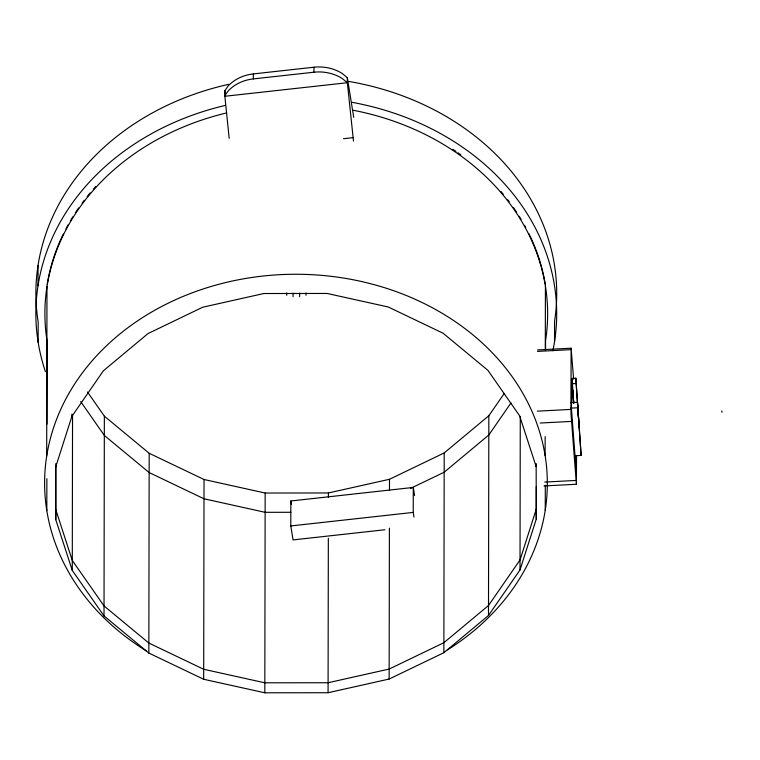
<?xml version="1.0" encoding="UTF-8"?>
<svg xmlns="http://www.w3.org/2000/svg" width="760" height="760" viewBox="0 0 760 760"><rect width="100%" height="100%" fill="white"/><g stroke="black" fill="none" stroke-linecap="round" stroke-linejoin="round"><path stroke-width="1.14" d="M38 285.722L38.038 265.411M38.142 342.219L38.171 321.908A260.423 216.41 0.1 0 1 228.969 84.274M46.683 456.161L46.977 286.701M46.816 510.692L46.873 478.695M46.968 424.184L47.111 341.231A251.37 208.886 0.1 0 1 226.651 112.917M536.313 486.647L536.256 519.128L520.011 569.924L488.49 615.486L443.859 652.707L389.139 679.05L328.073 692.731L264.812 692.797L203.68 679.269L148.836 653.049L104.015 615.933L72.276 570.437L55.774 519.688L55.87 463.524M55.651 467.124L71.896 416.328L71.896 414.105M72.276 570.437L72.542 414.817M104.015 615.933L104.357 416.166L87.476 391.97M148.836 653.049L149.178 453.283L104.357 416.166M203.68 679.269L204.031 479.503L149.178 453.283M229.188 138.349L224.817 95.751L224.827 90.763L228.057 86.079A38.171 31.72 0.1 0 1 253.337 73.919L313.956 67.212A38.171 31.72 0.1 0 1 342.19 73.463L347.349 77.729L353.723 117.335M224.817 95.751L228.057 91.076A38.171 31.72 0.1 0 1 253.327 78.907L253.337 73.919M264.812 692.797L265.164 493.031L204.031 479.503M286.71 295.298L286.71 292.933M384.873 529.758L293.037 539.913L290.795 525.948L290.833 500.983L413.278 487.435L414.589 495.596M293.084 296.704L293.094 293.16M299.677 296.704L299.687 293.151M306.052 295.279L306.052 292.913M353.495 141.151L347.339 82.726L342.18 78.46A38.171 31.72 0.1 0 0 313.947 72.21L313.956 67.212M328.073 692.731L328.339 538.289M328.415 497.496L328.424 492.964L389.49 479.284L444.201 452.941L488.841 415.72L504.269 393.423M347.349 77.729L347.339 82.726L224.903 96.263M389.139 679.05L389.405 528.162M389.471 490.627L389.49 479.284M413.981 517.066L413.231 512.411L413.278 487.435M443.859 652.707L444.201 452.941M488.49 615.486L488.841 415.72M520.011 569.924L520.277 416.67M536.133 464.351L536.133 466.564L519.631 415.805L487.892 370.32L443.07 333.203L388.227 306.983L327.094 293.455L263.834 293.522L202.768 307.202L148.048 333.545L103.407 370.766L71.896 416.328M545.119 455.582L545.158 436.62M545.309 350.113L545.414 286.121M545.253 510.112L545.3 485.231M545.538 350.132L545.547 340.651A251.37 208.886 0.1 0 0 353.238 110.257M554.534 341.62L554.562 321.309A260.423 216.41 0.1 0 0 348.574 81.386M576.536 455.867L576.375 484.262L571.017 413.829L571.092 348.203L573.629 379.173M573.619 403.579L572.119 378.404L575.852 378.204L579.215 427.937L578.778 422.094M577.799 409.231L575.852 378.204M575.985 455.44L575.957 468.074L571.463 409.032L571.52 379.154L573.315 402.781M575.424 455.715L581.115 455.42L577.495 402.344L570.674 402.705M581.115 455.42L577.495 402.344M536.275 509.143L520.03 559.939L488.509 605.492L443.878 642.713L389.158 669.066L328.092 682.736L264.831 682.812L203.699 669.275L148.846 643.055L104.034 605.938L72.285 560.452L55.793 509.694M510.939 403.009L488.813 434.995L444.173 472.216L410.495 488.433M253.327 78.907L313.947 72.21M343.51 138.7L352.925 137.665M290.795 525.948L413.231 512.411M537.567 349.942L571.13 348.203M537.481 351.395L571.017 349.647M572.109 383.695L575.842 383.505M570.665 408.148L577.486 407.787M537.377 411.151L570.912 409.412M540.227 423.026L571.444 421.41M544.721 482.077L575.938 480.453M543.998 485.944L576.413 484.262M265.164 493.031L328.424 492.964M290.899 512.288L265.126 512.316L203.993 498.778L149.15 472.558L104.329 435.442L80.693 401.565M224.827 90.763L225.378 94.212M290.833 500.983L291.394 504.431M722 412.262L721.8 410.97M577.971 411.568L578.512 418.589M572.119 378.404L572.565 384.247M573.011 390.099L573.363 394.772M573.809 400.624L573.99 402.962M536.161 463.59L536.256 519.128M55.689 466.478L55.774 519.688M146.243 650.845A251.37 208.886 0.1 0 1 109.212 343.226A251.37 208.886 0.1 0 1 481.222 342.048A251.37 208.886 0.1 0 1 447.478 649.895M352.06 102.315A260.423 216.41 0.1 0 1 552.881 350.712M45.41 371.659A260.423 216.41 0.1 0 1 225.454 105.383M47.167 284.525A251.37 208.886 0.1 0 1 63.308 234.032M65.921 228.902A251.37 208.886 0.1 0 1 68.105 224.846M70.414 220.818A251.37 208.886 0.1 0 1 72.827 216.818M75.354 212.857A251.37 208.886 0.1 0 1 78.66 207.964M82.118 203.148A251.37 208.886 0.1 0 1 84.265 200.298M87.201 196.545A251.37 208.886 0.1 0 1 90.231 192.869M93.347 189.25A251.37 208.886 0.1 0 1 95.722 186.589M452.922 149.359A251.37 208.886 0.1 0 1 455.914 151.373M457.89 152.741A251.37 208.886 0.1 0 1 460.835 154.831M500.935 191.482A251.37 208.886 0.1 0 1 503.253 194.218M507.718 199.804A251.37 208.886 0.1 0 1 509.171 201.704M513.361 207.461A251.37 208.886 0.1 0 1 516.686 212.344M519.232 216.305A251.37 208.886 0.1 0 1 521.065 219.298M524.561 225.331A251.37 208.886 0.1 0 1 525.663 227.354M528.836 233.5A251.37 208.886 0.1 0 1 545.233 283.945"/></g></svg>
